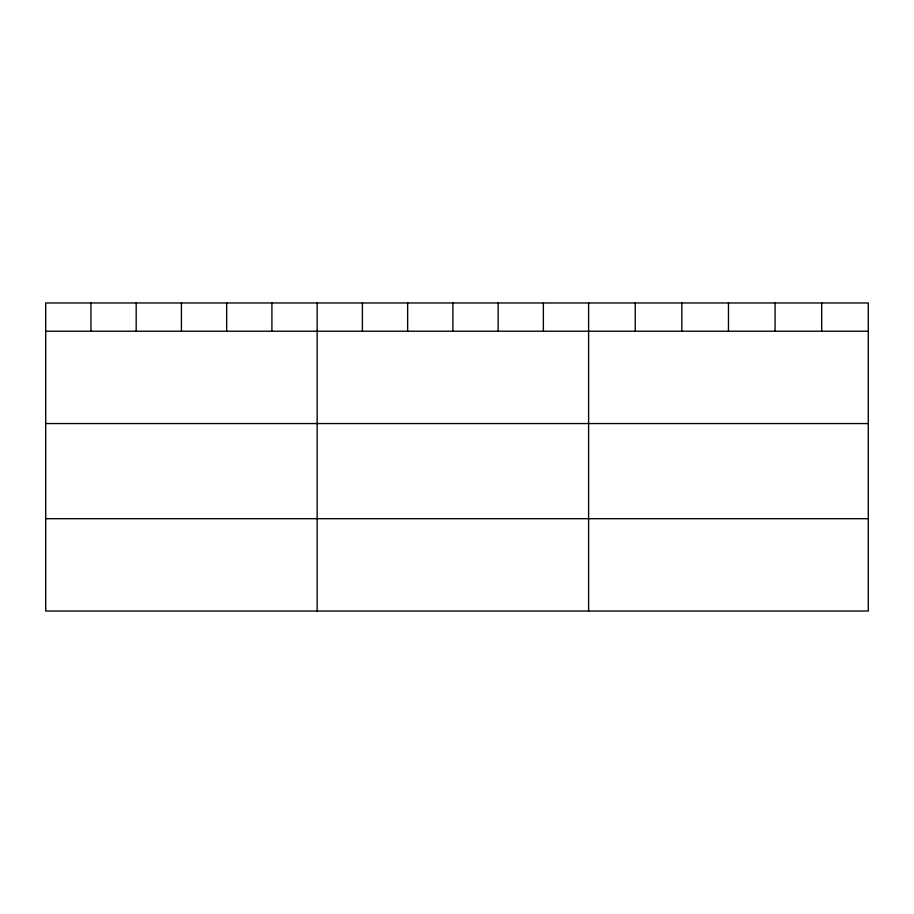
<?xml version="1.0" encoding="UTF-8"?>
<svg xmlns="http://www.w3.org/2000/svg" width="914" height="914" viewBox="0 0 914 914"><rect width="100%" height="100%" fill="white"/><g stroke="black" fill="none" stroke-linecap="round" stroke-linejoin="round"><path stroke-width="1.37" d="M868.3 331.222L868.3 611.032L45.7 611.032L45.7 302.968L868.3 302.968L868.3 331.222L45.7 331.222M45.7 423.559L868.3 423.559M45.7 518.695L868.3 518.695M821.686 302.968L821.686 331.222M775.072 302.968L775.072 331.222M728.458 302.968L728.458 331.222M681.844 302.968L681.844 331.222M635.23 302.968L635.23 331.222M588.616 302.968L588.616 611.032M543.373 302.968L543.373 331.222M498.13 302.968L498.13 331.222M452.887 302.968L452.887 331.222M407.644 302.968L407.644 331.222M362.401 302.968L362.401 331.222M317.158 302.968L317.158 611.032M271.915 302.968L271.915 331.222M226.672 302.968L226.672 331.222M181.429 302.968L181.429 331.222M136.186 302.968L136.186 331.222M90.943 302.968L90.943 331.222"/></g></svg>
